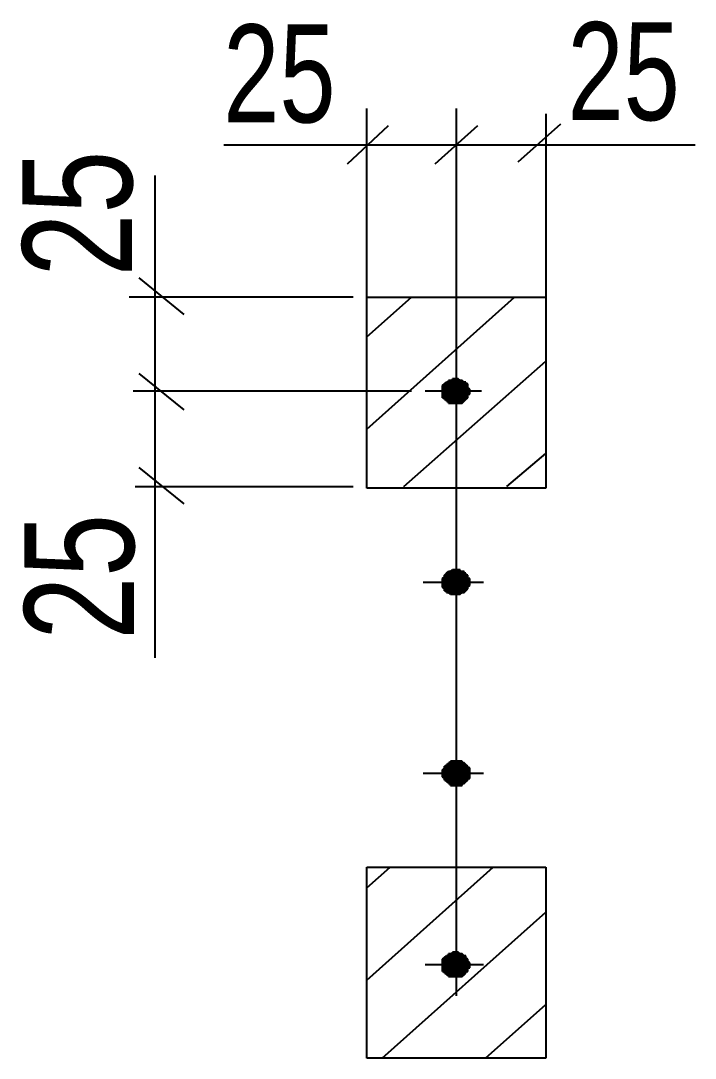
# Model space of a CAD drawing. Header units: millimetres. Extents: x 0 to 420, y 0 to 297.
# Drawn here: x 137.57 to 151.69, y 23 to 44.72 of the extents above; entities that cross this region are included whole.
import ezdxf

# ---------------------------------------------------------------- set-up
doc = ezdxf.new("R2010")
doc.units = ezdxf.units.MM
doc.styles.add('Arial Narrow', font='ARIALN.TTF', dxfattribs={"height": 0.2})

# ---------------------------------------------------------------- blocks, each defined once
blk = doc.blocks.new('0_TCM_4503_AIVD_AD_NOTE_BLOCK-43772550-2026')
at = {"linetype": 'Continuous'}
for points in [[(146.443, 37.119), (146.687, 37.119), (146.483, 37.155)], [(146.483, 37.155), (146.687, 37.119), (146.687, 37.155)], [(146.687, 37.192), (146.85, 37.155), (146.809, 37.192)], [(146.687, 37.155), (146.85, 37.155), (146.687, 37.192)], [(146.402, 37.083), (146.687, 37.083), (146.443, 37.119)], [(146.443, 37.119), (146.687, 37.083), (146.687, 37.119)], [(146.687, 37.046), (146.972, 37.01), (146.931, 37.046)], [(146.687, 37.01), (146.972, 37.01), (146.687, 37.046)], [(146.687, 36.828), (146.891, 36.791), (146.931, 36.828)], [(146.687, 36.791), (146.891, 36.791), (146.687, 36.828)], [(146.687, 36.791), (146.85, 36.755), (146.891, 36.791)], [(146.687, 36.755), (146.85, 36.755), (146.687, 36.791)], [(146.687, 36.755), (146.809, 36.719), (146.85, 36.755)], [(146.687, 36.719), (146.809, 36.719), (146.687, 36.755)], [(146.402, 33.043), (146.687, 33.043), (146.443, 33.08)], [(146.443, 33.116), (146.687, 33.116), (146.483, 33.153)], [(146.443, 33.08), (146.687, 33.043), (146.687, 33.08)], [(146.483, 33.153), (146.687, 33.153), (146.524, 33.189)], [(146.483, 33.153), (146.687, 33.116), (146.687, 33.153)], [(146.524, 33.189), (146.565, 33.189), (146.687, 33.189)], [(146.524, 33.189), (146.687, 33.153), (146.687, 33.189)], [(146.565, 33.189), (146.687, 33.189), (146.606, 33.225)], [(146.606, 33.225), (146.687, 33.189), (146.687, 33.225)], [(146.402, 32.861), (146.687, 32.825), (146.687, 32.861)], [(146.443, 32.825), (146.687, 32.825), (146.402, 32.861)], [(146.687, 32.898), (146.931, 32.861), (146.972, 32.898)], [(146.687, 32.861), (146.931, 32.861), (146.687, 32.898)], [(146.687, 32.825), (146.891, 32.789), (146.931, 32.825)], [(146.687, 32.789), (146.891, 32.789), (146.687, 32.825)], [(146.524, 32.752), (146.687, 32.716), (146.687, 32.752)], [(146.565, 32.716), (146.687, 32.716), (146.524, 32.752)], [(146.606, 32.716), (146.565, 32.716), (146.687, 32.716)], [(146.687, 32.789), (146.85, 32.752), (146.891, 32.789)], [(146.687, 32.752), (146.85, 32.752), (146.687, 32.789)], [(146.687, 32.752), (146.768, 32.716), (146.809, 32.752)], [(146.687, 32.716), (146.768, 32.716), (146.687, 32.752)], [(146.687, 29.186), (146.891, 29.15), (146.85, 29.186)], [(146.687, 29.15), (146.891, 29.15), (146.687, 29.186)], [(146.687, 29.15), (146.931, 29.113), (146.891, 29.15)], [(146.687, 29.113), (146.931, 29.113), (146.687, 29.15)], [(146.402, 29.041), (146.687, 29.041), (146.443, 29.077)], [(146.402, 28.895), (146.687, 28.859), (146.687, 28.895)], [(146.443, 28.859), (146.687, 28.859), (146.402, 28.895)], [(146.443, 29.077), (146.687, 29.041), (146.687, 29.077)], [(146.687, 28.822), (146.891, 28.786), (146.931, 28.822)], [(146.687, 28.786), (146.891, 28.786), (146.687, 28.822)], [(146.687, 28.786), (146.85, 28.749), (146.891, 28.786)], [(146.687, 28.749), (146.85, 28.749), (146.687, 28.786)], [(146.402, 25.074), (146.687, 25.074), (146.443, 25.111)], [(146.443, 25.111), (146.687, 25.111), (146.483, 25.147)], [(146.443, 25.111), (146.687, 25.074), (146.687, 25.111)], [(146.483, 25.147), (146.687, 25.111), (146.687, 25.147)], [(146.687, 25.183), (146.85, 25.147), (146.809, 25.183)], [(146.687, 25.147), (146.85, 25.147), (146.687, 25.183)], [(146.687, 25.111), (146.931, 25.074), (146.891, 25.111)], [(146.687, 25.074), (146.931, 25.074), (146.687, 25.111)], [(146.687, 25.038), (146.972, 25.001), (146.931, 25.038)], [(146.687, 25.001), (146.972, 25.001), (146.687, 25.038)], [(146.687, 24.783), (146.85, 24.747), (146.891, 24.783)], [(146.687, 24.747), (146.85, 24.747), (146.687, 24.783)], [(146.687, 24.747), (146.809, 24.71), (146.85, 24.747)], [(146.687, 24.71), (146.809, 24.71), (146.687, 24.747)]]:
    blk.add_hatch(color=7, dxfattribs=at).paths.add_polyline_path(points)
at = {"color": 7, "linetype": 'Continuous'}
for p, q in [((144.813, 38.938), (144.813, 42.885)), ((146.687, 42.885), (146.687, 32.369)), ((148.561, 42.77), (148.561, 38.938)), ((145.261, 42.521), (144.405, 41.721)), ((147.135, 42.521), (146.239, 41.721)), ((148.872, 42.56), (147.976, 41.76)), ((141.824, 42.126), (151.689, 42.126)), ((140.38, 41.481), (140.38, 31.381)), ((140.045, 39.339), (140.983, 38.575)), ((144.527, 38.938), (139.842, 38.938)), ((144.813, 38.938), (148.561, 38.938)), ((144.813, 34.936), (144.813, 38.938)), ((144.813, 38.101), (145.75, 38.938)), ((144.813, 36.173), (147.909, 38.938)), ((148.561, 38.938), (148.561, 34.936)), ((145.587, 34.972), (148.561, 37.592)), ((146.687, 37.628), (146.687, 24.31)), ((140.045, 37.337), (140.983, 36.573)), ((146.443, 37.119), (146.483, 37.155)), ((146.524, 37.155), (146.483, 37.155)), ((146.483, 37.155), (146.687, 37.155)), ((146.687, 37.155), (146.483, 37.155)), ((146.483, 37.155), (146.687, 37.155)), ((146.687, 37.155), (146.483, 37.155)), ((146.483, 37.155), (146.687, 37.155)), ((146.687, 37.155), (146.483, 37.155)), ((146.483, 37.155), (146.687, 37.119)), ((146.483, 37.155), (146.687, 37.119)), ((146.687, 37.192), (146.524, 37.192)), ((146.524, 37.192), (146.565, 37.192)), ((146.687, 37.192), (146.524, 37.192)), ((146.524, 37.192), (146.687, 37.155)), ((146.524, 37.192), (146.687, 37.155)), ((146.524, 37.155), (146.524, 37.192)), ((146.687, 37.155), (146.524, 37.155)), ((146.687, 37.155), (146.524, 37.155)), ((146.524, 37.155), (146.687, 37.155)), ((146.687, 37.155), (146.524, 37.155)), ((146.606, 37.192), (146.565, 37.192)), ((146.565, 37.192), (146.687, 37.192)), ((146.687, 37.192), (146.565, 37.192)), ((146.565, 37.192), (146.687, 37.192)), ((146.565, 37.192), (146.687, 37.192)), ((146.687, 37.228), (146.606, 37.228)), ((146.606, 37.228), (146.646, 37.228)), ((146.687, 37.228), (146.606, 37.228)), ((146.606, 37.228), (146.687, 37.192)), ((146.606, 37.228), (146.687, 37.192)), ((146.606, 37.192), (146.606, 37.228)), ((146.687, 37.192), (146.606, 37.192)), ((146.687, 37.192), (146.606, 37.192)), ((146.606, 37.192), (146.687, 37.192)), ((146.687, 37.192), (146.606, 37.192)), ((146.646, 37.228), (146.687, 37.228)), ((146.687, 37.228), (146.646, 37.228)), ((146.646, 37.228), (146.687, 37.228)), ((146.646, 37.228), (146.687, 37.228)), ((146.687, 37.228), (146.646, 37.228)), ((146.687, 37.192), (146.687, 37.228)), ((146.687, 37.228), (146.728, 37.228)), ((146.728, 37.228), (146.687, 37.228)), ((146.728, 37.228), (146.687, 37.228)), ((146.687, 37.228), (146.728, 37.228)), ((146.728, 37.228), (146.687, 37.228)), ((146.687, 37.228), (146.768, 37.192)), ((146.687, 37.228), (146.768, 37.192)), ((146.687, 37.192), (146.687, 37.228)), ((146.687, 37.155), (146.687, 37.192)), ((146.768, 37.192), (146.687, 37.192)), ((146.768, 37.192), (146.687, 37.192)), ((146.687, 37.192), (146.768, 37.192)), ((146.687, 37.192), (146.768, 37.192)), ((146.768, 37.192), (146.687, 37.192)), ((146.809, 37.192), (146.687, 37.192)), ((146.687, 37.192), (146.809, 37.192)), ((146.809, 37.192), (146.687, 37.192)), ((146.687, 37.192), (146.768, 37.192)), ((146.809, 37.192), (146.687, 37.192)), ((146.687, 37.192), (146.85, 37.155)), ((146.687, 37.192), (146.85, 37.155)), ((146.687, 37.155), (146.687, 37.192)), ((146.687, 37.119), (146.687, 37.155)), ((146.85, 37.155), (146.687, 37.155)), ((146.85, 37.155), (146.687, 37.155)), ((146.687, 37.155), (146.85, 37.155)), ((146.687, 37.155), (146.85, 37.155)), ((146.85, 37.155), (146.687, 37.155)), ((146.891, 37.155), (146.687, 37.155)), ((146.687, 37.155), (146.891, 37.155)), ((146.891, 37.155), (146.687, 37.155)), ((146.687, 37.155), (146.85, 37.155)), ((146.891, 37.155), (146.687, 37.155)), ((146.687, 37.155), (146.891, 37.119)), ((146.687, 37.155), (146.891, 37.119)), ((146.687, 37.119), (146.687, 37.155)), ((146.768, 37.192), (146.728, 37.228)), ((146.768, 37.192), (146.809, 37.192)), ((146.85, 37.155), (146.809, 37.192)), ((146.85, 37.155), (146.891, 37.155)), ((146.891, 37.119), (146.891, 37.155)), ((139.923, 36.973), (145.75, 36.973)), ((146.035, 36.973), (147.217, 36.973)), ((146.402, 37.083), (146.443, 37.119)), ((146.687, 37.083), (146.402, 37.083)), ((146.687, 37.083), (146.402, 37.083)), ((146.402, 37.083), (146.687, 37.046)), ((146.402, 37.083), (146.687, 37.046)), ((146.402, 37.046), (146.402, 37.083)), ((146.687, 37.046), (146.402, 37.046)), ((146.687, 37.046), (146.402, 37.046)), ((146.402, 37.046), (146.687, 37.046)), ((146.402, 37.046), (146.687, 37.046)), ((146.687, 37.046), (146.402, 37.046)), ((146.687, 37.046), (146.402, 37.046)), ((146.402, 37.046), (146.687, 37.01)), ((146.402, 37.046), (146.687, 37.01)), ((146.402, 37.01), (146.402, 37.046)), ((146.687, 37.01), (146.402, 37.01)), ((146.687, 37.01), (146.402, 37.01)), ((146.402, 37.01), (146.687, 36.973)), ((146.402, 37.01), (146.687, 36.973)), ((146.402, 36.973), (146.402, 37.01)), ((146.687, 36.973), (146.402, 36.973)), ((146.687, 36.973), (146.402, 36.973)), ((146.402, 36.973), (146.687, 36.973)), ((146.402, 36.973), (146.687, 36.973)), ((146.687, 36.973), (146.402, 36.973)), ((146.687, 36.973), (146.402, 36.973)), ((146.402, 36.973), (146.687, 36.937)), ((146.402, 36.973), (146.687, 36.937)), ((146.402, 36.937), (146.402, 36.973)), ((146.687, 36.937), (146.402, 36.937)), ((146.687, 36.937), (146.402, 36.937)), ((146.402, 36.937), (146.687, 36.901)), ((146.402, 36.937), (146.687, 36.901)), ((146.402, 36.901), (146.402, 36.937)), ((146.687, 37.119), (146.443, 37.119)), ((146.687, 37.119), (146.443, 37.119)), ((146.443, 37.119), (146.687, 37.119)), ((146.443, 37.119), (146.687, 37.119)), ((146.687, 37.119), (146.443, 37.119)), ((146.687, 37.119), (146.443, 37.119)), ((146.443, 37.119), (146.687, 37.083)), ((146.443, 37.119), (146.687, 37.083)), ((146.687, 37.083), (146.687, 37.119)), ((146.891, 37.119), (146.687, 37.119)), ((146.931, 37.119), (146.687, 37.119)), ((146.687, 37.119), (146.931, 37.119)), ((146.931, 37.119), (146.687, 37.119)), ((146.687, 37.119), (146.891, 37.119)), ((146.931, 37.119), (146.687, 37.119)), ((146.687, 37.119), (146.931, 37.083)), ((146.687, 37.119), (146.931, 37.083)), ((146.687, 37.083), (146.687, 37.119)), ((146.687, 37.046), (146.687, 37.083)), ((146.931, 37.083), (146.687, 37.083)), ((146.931, 37.083), (146.687, 37.083)), ((146.687, 37.083), (146.931, 37.046)), ((146.687, 37.083), (146.931, 37.046)), ((146.687, 37.046), (146.687, 37.083)), ((146.687, 37.01), (146.687, 37.046)), ((146.931, 37.046), (146.687, 37.046)), ((146.931, 37.046), (146.687, 37.046)), ((146.687, 37.046), (146.931, 37.046)), ((146.687, 37.046), (146.931, 37.046)), ((146.931, 37.046), (146.687, 37.046)), ((146.931, 37.046), (146.687, 37.046)), ((146.687, 37.046), (146.972, 37.01)), ((146.687, 37.046), (146.972, 37.01)), ((146.687, 37.01), (146.687, 37.046)), ((146.687, 36.973), (146.687, 37.01)), ((146.972, 37.01), (146.687, 37.01)), ((146.972, 37.01), (146.687, 37.01)), ((146.687, 37.01), (146.972, 36.973)), ((146.687, 37.01), (146.972, 36.973)), ((146.687, 36.973), (146.687, 37.01)), ((146.687, 36.937), (146.687, 36.973)), ((146.972, 36.973), (146.687, 36.973)), ((146.972, 36.973), (146.687, 36.973)), ((146.687, 36.973), (146.972, 36.973)), ((146.687, 36.973), (146.972, 36.973)), ((146.972, 36.973), (146.687, 36.973)), ((146.972, 36.973), (146.687, 36.973)), ((146.687, 36.973), (146.972, 36.937)), ((146.687, 36.973), (146.972, 36.937)), ((146.687, 36.937), (146.687, 36.973)), ((146.687, 36.901), (146.687, 36.937)), ((146.972, 36.937), (146.687, 36.937)), ((146.972, 36.937), (146.687, 36.937)), ((146.687, 36.937), (146.972, 36.901)), ((146.687, 36.937), (146.972, 36.901)), ((146.687, 36.901), (146.687, 36.937)), ((146.891, 37.119), (146.931, 37.119)), ((146.931, 37.083), (146.931, 37.119)), ((146.931, 37.046), (146.931, 37.083)), ((146.972, 37.01), (146.931, 37.046)), ((146.972, 36.973), (146.972, 37.01)), ((146.972, 36.937), (146.972, 36.973)), ((146.972, 36.901), (146.972, 36.937)), ((146.687, 36.901), (146.402, 36.901)), ((146.687, 36.901), (146.402, 36.901)), ((146.402, 36.901), (146.687, 36.901)), ((146.402, 36.901), (146.687, 36.901)), ((146.687, 36.901), (146.402, 36.901)), ((146.687, 36.901), (146.402, 36.901)), ((146.402, 36.901), (146.687, 36.864)), ((146.402, 36.901), (146.687, 36.864)), ((146.402, 36.864), (146.402, 36.901)), ((146.687, 36.864), (146.402, 36.864)), ((146.687, 36.864), (146.402, 36.864)), ((146.402, 36.864), (146.687, 36.828)), ((146.402, 36.864), (146.687, 36.828)), ((146.402, 36.828), (146.402, 36.864)), ((146.687, 36.828), (146.402, 36.828)), ((146.687, 36.828), (146.402, 36.828)), ((146.402, 36.828), (146.443, 36.828)), ((146.402, 36.828), (146.687, 36.828)), ((146.687, 36.828), (146.402, 36.828)), ((146.443, 36.828), (146.687, 36.828)), ((146.687, 36.828), (146.443, 36.828)), ((146.443, 36.828), (146.687, 36.791)), ((146.443, 36.828), (146.687, 36.791)), ((146.443, 36.791), (146.443, 36.828)), ((146.687, 36.791), (146.443, 36.791)), ((146.687, 36.791), (146.443, 36.791)), ((146.443, 36.791), (146.483, 36.791)), ((146.443, 36.791), (146.687, 36.791)), ((146.687, 36.791), (146.443, 36.791)), ((146.483, 36.791), (146.687, 36.791)), ((146.687, 36.791), (146.483, 36.791)), ((146.483, 36.791), (146.687, 36.755)), ((146.483, 36.791), (146.687, 36.755)), ((146.483, 36.755), (146.483, 36.791)), ((146.687, 36.755), (146.483, 36.755)), ((146.687, 36.755), (146.483, 36.755)), ((146.483, 36.755), (146.524, 36.755)), ((146.483, 36.755), (146.687, 36.755)), ((146.687, 36.755), (146.483, 36.755)), ((146.524, 36.755), (146.687, 36.755)), ((146.687, 36.755), (146.524, 36.755)), ((146.524, 36.755), (146.687, 36.719)), ((146.524, 36.755), (146.687, 36.719)), ((146.524, 36.719), (146.524, 36.755)), ((146.687, 36.719), (146.524, 36.719)), ((146.687, 36.719), (146.524, 36.719)), ((146.524, 36.719), (146.565, 36.719)), ((146.524, 36.719), (146.687, 36.719)), ((146.687, 36.719), (146.524, 36.719)), ((146.565, 36.719), (146.687, 36.719)), ((146.687, 36.719), (146.565, 36.719)), ((146.565, 36.719), (146.687, 36.719)), ((146.565, 36.719), (146.687, 36.719)), ((146.606, 36.719), (146.565, 36.719)), ((146.687, 36.719), (146.606, 36.719)), ((146.687, 36.719), (146.606, 36.719)), ((146.606, 36.719), (146.687, 36.719)), ((146.606, 36.719), (146.687, 36.719)), ((146.687, 36.719), (146.606, 36.719)), ((146.646, 36.719), (146.606, 36.719)), ((146.606, 36.719), (146.687, 36.719)), ((146.606, 36.719), (146.687, 36.719)), ((146.687, 36.719), (146.606, 36.719)), ((146.687, 36.719), (146.646, 36.719)), ((146.646, 36.719), (146.687, 36.719)), ((146.687, 36.719), (146.646, 36.719)), ((146.931, 36.901), (146.687, 36.901)), ((146.687, 36.901), (146.972, 36.901)), ((146.931, 36.901), (146.687, 36.901)), ((146.687, 36.901), (146.931, 36.864)), ((146.687, 36.901), (146.931, 36.864)), ((146.687, 36.864), (146.687, 36.901)), ((146.687, 36.864), (146.687, 36.901)), ((146.972, 36.901), (146.687, 36.901)), ((146.931, 36.901), (146.687, 36.901)), ((146.687, 36.901), (146.931, 36.901)), ((146.931, 36.864), (146.687, 36.864)), ((146.931, 36.864), (146.687, 36.864)), ((146.687, 36.864), (146.931, 36.828)), ((146.687, 36.864), (146.931, 36.828)), ((146.687, 36.828), (146.687, 36.864)), ((146.687, 36.828), (146.687, 36.864)), ((146.931, 36.828), (146.687, 36.828)), ((146.931, 36.828), (146.687, 36.828)), ((146.687, 36.828), (146.931, 36.828)), ((146.687, 36.828), (146.931, 36.828)), ((146.931, 36.828), (146.687, 36.828)), ((146.931, 36.828), (146.687, 36.828)), ((146.687, 36.828), (146.891, 36.791)), ((146.687, 36.828), (146.891, 36.791)), ((146.687, 36.791), (146.687, 36.828)), ((146.687, 36.791), (146.687, 36.828)), ((146.891, 36.791), (146.687, 36.791)), ((146.891, 36.791), (146.687, 36.791)), ((146.687, 36.791), (146.891, 36.791)), ((146.687, 36.791), (146.891, 36.791)), ((146.891, 36.791), (146.687, 36.791)), ((146.891, 36.791), (146.687, 36.791)), ((146.687, 36.791), (146.85, 36.755)), ((146.687, 36.791), (146.85, 36.755)), ((146.687, 36.755), (146.687, 36.791)), ((146.687, 36.755), (146.687, 36.791)), ((146.85, 36.755), (146.687, 36.755)), ((146.85, 36.755), (146.687, 36.755)), ((146.687, 36.755), (146.85, 36.755)), ((146.687, 36.755), (146.85, 36.755)), ((146.85, 36.755), (146.687, 36.755)), ((146.85, 36.755), (146.687, 36.755)), ((146.687, 36.755), (146.809, 36.719)), ((146.687, 36.755), (146.809, 36.719)), ((146.687, 36.719), (146.687, 36.755)), ((146.687, 36.719), (146.687, 36.755)), ((146.809, 36.719), (146.687, 36.719)), ((146.768, 36.719), (146.687, 36.719)), ((146.687, 36.719), (146.768, 36.719)), ((146.687, 36.719), (146.768, 36.719)), ((146.768, 36.719), (146.687, 36.719)), ((146.768, 36.719), (146.687, 36.719)), ((146.687, 36.719), (146.768, 36.719)), ((146.768, 36.719), (146.687, 36.719)), ((146.687, 36.719), (146.809, 36.719)), ((146.728, 36.719), (146.687, 36.719)), ((146.687, 36.719), (146.728, 36.719)), ((146.728, 36.719), (146.687, 36.719)), ((146.687, 36.719), (146.768, 36.719)), ((146.687, 36.719), (146.728, 36.719)), ((146.728, 36.719), (146.687, 36.719)), ((146.768, 36.719), (146.728, 36.719)), ((146.809, 36.719), (146.768, 36.719)), ((146.809, 36.719), (146.85, 36.755)), ((146.85, 36.755), (146.891, 36.791)), ((146.891, 36.791), (146.931, 36.828)), ((146.972, 36.901), (146.931, 36.901)), ((146.931, 36.864), (146.931, 36.901)), ((146.931, 36.828), (146.931, 36.864)), ((147.746, 34.972), (148.561, 35.663)), ((140.045, 35.372), (140.983, 34.608)), ((139.964, 34.972), (144.527, 34.972)), ((148.561, 34.936), (144.813, 34.936)), ((146.402, 33.043), (146.443, 33.08)), ((146.687, 33.043), (146.402, 33.043)), ((146.687, 33.043), (146.402, 33.043)), ((146.402, 33.043), (146.687, 33.043)), ((146.402, 33.043), (146.687, 33.043)), ((146.687, 33.043), (146.402, 33.043)), ((146.687, 33.043), (146.402, 33.043)), ((146.402, 33.043), (146.687, 33.007)), ((146.402, 33.043), (146.687, 33.007)), ((146.402, 33.007), (146.402, 33.043)), ((146.443, 33.116), (146.483, 33.153)), ((146.687, 33.116), (146.443, 33.116)), ((146.687, 33.116), (146.443, 33.116)), ((146.443, 33.116), (146.687, 33.116)), ((146.443, 33.116), (146.687, 33.116)), ((146.687, 33.116), (146.443, 33.116)), ((146.687, 33.116), (146.443, 33.116)), ((146.443, 33.116), (146.687, 33.08)), ((146.443, 33.116), (146.687, 33.08)), ((146.443, 33.08), (146.443, 33.116)), ((146.687, 33.08), (146.443, 33.08)), ((146.687, 33.08), (146.443, 33.08)), ((146.443, 33.08), (146.687, 33.043)), ((146.443, 33.08), (146.687, 33.043)), ((146.483, 33.153), (146.524, 33.189)), ((146.687, 33.153), (146.483, 33.153)), ((146.687, 33.153), (146.483, 33.153)), ((146.483, 33.153), (146.687, 33.153)), ((146.483, 33.153), (146.687, 33.153)), ((146.687, 33.153), (146.483, 33.153)), ((146.687, 33.153), (146.483, 33.153)), ((146.483, 33.153), (146.687, 33.116)), ((146.483, 33.153), (146.687, 33.116)), ((146.565, 33.189), (146.524, 33.189)), ((146.524, 33.189), (146.687, 33.189)), ((146.687, 33.189), (146.524, 33.189)), ((146.524, 33.189), (146.687, 33.189)), ((146.687, 33.189), (146.524, 33.189)), ((146.524, 33.189), (146.687, 33.189)), ((146.687, 33.189), (146.524, 33.189)), ((146.524, 33.189), (146.687, 33.153)), ((146.524, 33.189), (146.687, 33.153)), ((146.565, 33.189), (146.606, 33.225)), ((146.687, 33.189), (146.565, 33.189)), ((146.687, 33.189), (146.565, 33.189)), ((146.565, 33.189), (146.687, 33.189)), ((146.687, 33.189), (146.565, 33.189)), ((146.687, 33.225), (146.606, 33.225)), ((146.606, 33.225), (146.646, 33.225)), ((146.687, 33.225), (146.606, 33.225)), ((146.606, 33.225), (146.687, 33.225)), ((146.687, 33.225), (146.606, 33.225)), ((146.606, 33.225), (146.687, 33.225)), ((146.687, 33.225), (146.606, 33.225)), ((146.606, 33.225), (146.687, 33.189)), ((146.606, 33.225), (146.687, 33.189)), ((146.646, 33.225), (146.687, 33.225)), ((146.687, 33.225), (146.646, 33.225)), ((146.646, 33.225), (146.687, 33.225)), ((146.646, 33.225), (146.687, 33.225)), ((146.687, 33.225), (146.646, 33.225)), ((146.768, 33.225), (146.687, 33.225)), ((146.687, 33.225), (146.728, 33.225)), ((146.768, 33.225), (146.687, 33.225)), ((146.687, 33.225), (146.768, 33.189)), ((146.687, 33.225), (146.768, 33.189)), ((146.687, 33.189), (146.687, 33.225)), ((146.687, 33.189), (146.687, 33.225)), ((146.687, 33.225), (146.728, 33.225)), ((146.728, 33.225), (146.687, 33.225)), ((146.728, 33.225), (146.687, 33.225)), ((146.687, 33.225), (146.728, 33.225)), ((146.768, 33.225), (146.687, 33.225)), ((146.687, 33.225), (146.768, 33.225)), ((146.768, 33.189), (146.687, 33.189)), ((146.809, 33.189), (146.687, 33.189)), ((146.687, 33.189), (146.809, 33.189)), ((146.809, 33.189), (146.687, 33.189)), ((146.687, 33.189), (146.768, 33.189)), ((146.85, 33.189), (146.687, 33.189)), ((146.687, 33.189), (146.85, 33.189)), ((146.85, 33.189), (146.687, 33.189)), ((146.687, 33.189), (146.809, 33.189)), ((146.85, 33.189), (146.687, 33.189)), ((146.687, 33.189), (146.85, 33.153)), ((146.687, 33.189), (146.85, 33.153)), ((146.687, 33.153), (146.687, 33.189)), ((146.687, 33.153), (146.687, 33.189)), ((146.85, 33.153), (146.687, 33.153)), ((146.891, 33.153), (146.687, 33.153)), ((146.687, 33.153), (146.891, 33.153)), ((146.891, 33.153), (146.687, 33.153)), ((146.687, 33.153), (146.85, 33.153)), ((146.891, 33.153), (146.687, 33.153)), ((146.687, 33.153), (146.891, 33.116)), ((146.687, 33.153), (146.891, 33.116)), ((146.687, 33.116), (146.687, 33.153)), ((146.687, 33.116), (146.687, 33.153)), ((146.891, 33.116), (146.687, 33.116)), ((146.931, 33.116), (146.687, 33.116)), ((146.687, 33.116), (146.931, 33.116)), ((146.931, 33.116), (146.687, 33.116)), ((146.687, 33.116), (146.891, 33.116)), ((146.931, 33.116), (146.687, 33.116)), ((146.687, 33.116), (146.931, 33.08)), ((146.687, 33.116), (146.931, 33.08)), ((146.687, 33.08), (146.687, 33.116)), ((146.687, 33.08), (146.687, 33.116)), ((146.931, 33.08), (146.687, 33.08)), ((146.931, 33.08), (146.687, 33.08)), ((146.687, 33.08), (146.931, 33.043)), ((146.687, 33.08), (146.931, 33.043)), ((146.687, 33.043), (146.687, 33.08)), ((146.687, 33.043), (146.687, 33.08)), ((146.931, 33.043), (146.687, 33.043)), ((146.972, 33.043), (146.687, 33.043)), ((146.687, 33.043), (146.972, 33.043)), ((146.972, 33.043), (146.687, 33.043)), ((146.687, 33.043), (146.931, 33.043)), ((146.972, 33.043), (146.687, 33.043)), ((146.687, 33.043), (146.972, 33.007)), ((146.687, 33.007), (146.687, 33.043)), ((146.687, 33.043), (146.972, 33.007)), ((146.687, 33.007), (146.687, 33.043)), ((146.728, 33.225), (146.768, 33.225)), ((146.768, 33.189), (146.768, 33.225)), ((146.768, 33.189), (146.809, 33.189)), ((146.809, 33.189), (146.85, 33.189)), ((146.85, 33.153), (146.85, 33.189)), ((146.85, 33.153), (146.891, 33.153)), ((146.891, 33.116), (146.891, 33.153)), ((146.891, 33.116), (146.931, 33.116)), ((146.931, 33.08), (146.931, 33.116)), ((146.931, 33.043), (146.931, 33.08)), ((146.931, 33.043), (146.972, 33.043)), ((146.972, 33.007), (146.972, 33.043)), ((145.994, 32.971), (147.257, 32.971)), ((146.687, 33.007), (146.402, 33.007)), ((146.687, 33.007), (146.402, 33.007)), ((146.402, 33.007), (146.687, 32.971)), ((146.402, 33.007), (146.687, 32.971)), ((146.402, 32.971), (146.402, 33.007)), ((146.687, 32.971), (146.402, 32.971)), ((146.687, 32.971), (146.402, 32.971)), ((146.402, 32.971), (146.687, 32.971)), ((146.402, 32.971), (146.687, 32.971)), ((146.687, 32.971), (146.402, 32.971)), ((146.687, 32.971), (146.402, 32.971)), ((146.402, 32.971), (146.687, 32.934)), ((146.402, 32.971), (146.687, 32.934)), ((146.402, 32.934), (146.402, 32.971)), ((146.687, 32.934), (146.402, 32.934)), ((146.687, 32.934), (146.402, 32.934)), ((146.402, 32.934), (146.687, 32.898)), ((146.402, 32.934), (146.687, 32.898)), ((146.402, 32.898), (146.402, 32.934)), ((146.687, 32.898), (146.402, 32.898)), ((146.687, 32.898), (146.402, 32.898)), ((146.402, 32.898), (146.687, 32.898)), ((146.402, 32.898), (146.687, 32.898)), ((146.687, 32.898), (146.402, 32.898)), ((146.687, 32.898), (146.402, 32.898)), ((146.402, 32.898), (146.687, 32.861)), ((146.402, 32.898), (146.687, 32.861)), ((146.402, 32.861), (146.402, 32.898)), ((146.687, 32.861), (146.402, 32.861)), ((146.687, 32.861), (146.402, 32.861)), ((146.402, 32.861), (146.687, 32.825)), ((146.402, 32.861), (146.687, 32.825)), ((146.443, 32.825), (146.402, 32.861)), ((146.687, 32.825), (146.443, 32.825)), ((146.687, 32.825), (146.443, 32.825)), ((146.443, 32.825), (146.687, 32.825)), ((146.443, 32.825), (146.687, 32.825)), ((146.687, 32.825), (146.443, 32.825)), ((146.687, 32.825), (146.443, 32.825)), ((146.443, 32.825), (146.687, 32.789)), ((146.443, 32.825), (146.687, 32.789)), ((146.443, 32.789), (146.443, 32.825)), ((146.687, 32.971), (146.687, 33.007)), ((146.972, 33.007), (146.687, 33.007)), ((146.972, 33.007), (146.687, 33.007)), ((146.687, 33.007), (146.972, 32.971)), ((146.687, 33.007), (146.972, 32.971)), ((146.687, 32.971), (146.687, 33.007)), ((146.687, 32.934), (146.687, 32.971)), ((146.972, 32.971), (146.687, 32.971)), ((146.972, 32.971), (146.687, 32.971)), ((146.687, 32.971), (146.972, 32.971)), ((146.687, 32.971), (146.972, 32.971)), ((146.972, 32.971), (146.687, 32.971)), ((146.972, 32.971), (146.687, 32.971)), ((146.687, 32.971), (146.972, 32.934)), ((146.687, 32.971), (146.972, 32.934)), ((146.687, 32.934), (146.687, 32.971)), ((146.687, 32.898), (146.687, 32.934)), ((146.972, 32.934), (146.687, 32.934)), ((146.972, 32.934), (146.687, 32.934)), ((146.687, 32.934), (146.972, 32.898)), ((146.687, 32.934), (146.972, 32.898)), ((146.687, 32.898), (146.687, 32.934)), ((146.687, 32.861), (146.687, 32.898)), ((146.972, 32.898), (146.687, 32.898)), ((146.972, 32.898), (146.687, 32.898)), ((146.687, 32.898), (146.972, 32.898)), ((146.687, 32.898), (146.972, 32.898)), ((146.972, 32.898), (146.687, 32.898)), ((146.972, 32.898), (146.687, 32.898)), ((146.687, 32.898), (146.931, 32.861)), ((146.687, 32.898), (146.931, 32.861)), ((146.687, 32.861), (146.687, 32.898)), ((146.687, 32.825), (146.687, 32.861)), ((146.931, 32.861), (146.687, 32.861)), ((146.931, 32.861), (146.687, 32.861)), ((146.687, 32.861), (146.931, 32.825)), ((146.687, 32.861), (146.931, 32.825)), ((146.687, 32.825), (146.687, 32.861)), ((146.687, 32.789), (146.687, 32.825)), ((146.931, 32.825), (146.687, 32.825)), ((146.931, 32.825), (146.687, 32.825)), ((146.687, 32.825), (146.931, 32.825)), ((146.687, 32.825), (146.931, 32.825)), ((146.931, 32.825), (146.687, 32.825)), ((146.931, 32.825), (146.687, 32.825)), ((146.687, 32.825), (146.891, 32.789)), ((146.687, 32.825), (146.891, 32.789)), ((146.687, 32.789), (146.687, 32.825)), ((146.891, 32.789), (146.931, 32.825)), ((146.931, 32.861), (146.972, 32.898)), ((146.931, 32.825), (146.931, 32.861)), ((146.972, 32.971), (146.972, 33.007)), ((146.972, 32.934), (146.972, 32.971)), ((146.972, 32.898), (146.972, 32.934)), ((146.687, 32.789), (146.443, 32.789)), ((146.687, 32.789), (146.443, 32.789)), ((146.443, 32.789), (146.483, 32.789)), ((146.443, 32.789), (146.687, 32.789)), ((146.687, 32.789), (146.443, 32.789)), ((146.483, 32.789), (146.687, 32.789)), ((146.687, 32.789), (146.483, 32.789)), ((146.483, 32.789), (146.687, 32.752)), ((146.483, 32.789), (146.687, 32.752)), ((146.483, 32.752), (146.483, 32.789)), ((146.687, 32.752), (146.483, 32.752)), ((146.687, 32.752), (146.483, 32.752)), ((146.483, 32.752), (146.524, 32.752)), ((146.483, 32.752), (146.687, 32.752)), ((146.687, 32.752), (146.483, 32.752)), ((146.524, 32.752), (146.687, 32.752)), ((146.687, 32.752), (146.524, 32.752)), ((146.524, 32.752), (146.687, 32.752)), ((146.687, 32.752), (146.524, 32.752)), ((146.524, 32.752), (146.687, 32.752)), ((146.687, 32.752), (146.524, 32.752)), ((146.524, 32.752), (146.687, 32.716)), ((146.524, 32.752), (146.687, 32.716)), ((146.565, 32.716), (146.524, 32.752)), ((146.687, 32.716), (146.565, 32.716)), ((146.687, 32.716), (146.565, 32.716)), ((146.565, 32.716), (146.606, 32.716)), ((146.565, 32.716), (146.687, 32.716)), ((146.687, 32.716), (146.565, 32.716)), ((146.606, 32.716), (146.687, 32.716)), ((146.687, 32.716), (146.606, 32.716)), ((146.606, 32.716), (146.687, 32.716)), ((146.687, 32.716), (146.606, 32.716)), ((146.606, 32.716), (146.687, 32.716)), ((146.606, 32.716), (146.687, 32.716)), ((146.687, 32.716), (146.606, 32.716)), ((146.646, 32.716), (146.606, 32.716)), ((146.606, 32.716), (146.687, 32.716)), ((146.687, 32.716), (146.646, 32.716)), ((146.646, 32.716), (146.687, 32.716)), ((146.687, 32.716), (146.646, 32.716)), ((146.687, 32.752), (146.687, 32.789)), ((146.891, 32.789), (146.687, 32.789)), ((146.891, 32.789), (146.687, 32.789)), ((146.687, 32.789), (146.891, 32.789)), ((146.687, 32.789), (146.891, 32.789)), ((146.891, 32.789), (146.687, 32.789)), ((146.891, 32.789), (146.687, 32.789)), ((146.687, 32.789), (146.85, 32.752)), ((146.687, 32.789), (146.85, 32.752)), ((146.687, 32.752), (146.687, 32.789)), ((146.687, 32.716), (146.687, 32.752)), ((146.85, 32.752), (146.687, 32.752)), ((146.85, 32.752), (146.687, 32.752)), ((146.687, 32.752), (146.85, 32.752)), ((146.687, 32.752), (146.85, 32.752)), ((146.85, 32.752), (146.687, 32.752)), ((146.809, 32.752), (146.687, 32.752)), ((146.687, 32.752), (146.809, 32.752)), ((146.809, 32.752), (146.687, 32.752)), ((146.687, 32.752), (146.85, 32.752)), ((146.809, 32.752), (146.687, 32.752)), ((146.687, 32.752), (146.768, 32.716)), ((146.687, 32.752), (146.768, 32.716)), ((146.687, 32.716), (146.687, 32.752)), ((146.768, 32.716), (146.687, 32.716)), ((146.768, 32.716), (146.687, 32.716)), ((146.687, 32.716), (146.768, 32.716)), ((146.687, 32.716), (146.768, 32.716)), ((146.768, 32.716), (146.687, 32.716)), ((146.728, 32.716), (146.687, 32.716)), ((146.687, 32.716), (146.728, 32.716)), ((146.728, 32.716), (146.687, 32.716)), ((146.687, 32.716), (146.768, 32.716)), ((146.687, 32.716), (146.728, 32.716)), ((146.728, 32.716), (146.687, 32.716)), ((146.768, 32.716), (146.728, 32.716)), ((146.768, 32.716), (146.809, 32.752)), ((146.85, 32.752), (146.809, 32.752)), ((146.85, 32.752), (146.891, 32.789)), ((146.483, 29.113), (146.443, 29.113)), ((146.443, 29.113), (146.687, 29.113)), ((146.687, 29.113), (146.443, 29.113)), ((146.443, 29.113), (146.687, 29.077)), ((146.443, 29.113), (146.687, 29.077)), ((146.443, 29.077), (146.443, 29.113)), ((146.524, 29.15), (146.483, 29.15)), ((146.483, 29.15), (146.687, 29.15)), ((146.687, 29.15), (146.483, 29.15)), ((146.483, 29.15), (146.687, 29.113)), ((146.483, 29.15), (146.687, 29.113)), ((146.483, 29.113), (146.483, 29.15)), ((146.687, 29.113), (146.483, 29.113)), ((146.687, 29.113), (146.483, 29.113)), ((146.483, 29.113), (146.687, 29.113)), ((146.687, 29.113), (146.483, 29.113)), ((146.565, 29.186), (146.524, 29.186)), ((146.524, 29.186), (146.687, 29.186)), ((146.687, 29.186), (146.524, 29.186)), ((146.524, 29.186), (146.687, 29.15)), ((146.524, 29.186), (146.687, 29.15)), ((146.524, 29.15), (146.524, 29.186)), ((146.687, 29.15), (146.524, 29.15)), ((146.687, 29.15), (146.524, 29.15)), ((146.524, 29.15), (146.687, 29.15)), ((146.687, 29.15), (146.524, 29.15)), ((146.687, 29.223), (146.565, 29.223)), ((146.565, 29.223), (146.606, 29.223)), ((146.687, 29.223), (146.565, 29.223)), ((146.565, 29.223), (146.687, 29.186)), ((146.565, 29.223), (146.687, 29.186)), ((146.565, 29.186), (146.565, 29.223)), ((146.687, 29.186), (146.565, 29.186)), ((146.687, 29.186), (146.565, 29.186)), ((146.565, 29.186), (146.687, 29.186)), ((146.687, 29.186), (146.565, 29.186)), ((146.646, 29.223), (146.606, 29.223)), ((146.606, 29.223), (146.687, 29.223)), ((146.687, 29.223), (146.606, 29.223)), ((146.606, 29.223), (146.687, 29.223)), ((146.606, 29.223), (146.687, 29.223)), ((146.646, 29.223), (146.687, 29.223)), ((146.687, 29.223), (146.646, 29.223)), ((146.646, 29.223), (146.687, 29.223)), ((146.687, 29.223), (146.646, 29.223)), ((146.687, 29.223), (146.646, 29.223)), ((146.646, 29.223), (146.687, 29.223)), ((146.687, 29.223), (146.646, 29.223)), ((146.646, 29.223), (146.687, 29.223)), ((146.687, 29.223), (146.646, 29.223)), ((146.687, 29.223), (146.728, 29.223)), ((146.728, 29.223), (146.687, 29.223)), ((146.768, 29.223), (146.687, 29.223)), ((146.687, 29.223), (146.768, 29.223)), ((146.687, 29.223), (146.768, 29.223)), ((146.768, 29.223), (146.687, 29.223)), ((146.768, 29.223), (146.687, 29.223)), ((146.687, 29.223), (146.768, 29.223)), ((146.768, 29.223), (146.687, 29.223)), ((146.687, 29.223), (146.728, 29.223)), ((146.809, 29.223), (146.687, 29.223)), ((146.687, 29.223), (146.809, 29.223)), ((146.809, 29.223), (146.687, 29.223)), ((146.687, 29.223), (146.768, 29.223)), ((146.809, 29.223), (146.687, 29.223)), ((146.687, 29.223), (146.809, 29.186)), ((146.687, 29.223), (146.809, 29.186)), ((146.687, 29.186), (146.687, 29.223)), ((146.687, 29.186), (146.687, 29.223)), ((146.809, 29.186), (146.687, 29.186)), ((146.85, 29.186), (146.687, 29.186)), ((146.687, 29.186), (146.85, 29.186)), ((146.85, 29.186), (146.687, 29.186)), ((146.687, 29.186), (146.809, 29.186)), ((146.85, 29.186), (146.687, 29.186)), ((146.687, 29.186), (146.891, 29.15)), ((146.687, 29.186), (146.891, 29.15)), ((146.687, 29.15), (146.687, 29.186)), ((146.687, 29.15), (146.687, 29.186)), ((146.891, 29.15), (146.687, 29.15)), ((146.891, 29.15), (146.687, 29.15)), ((146.687, 29.15), (146.891, 29.15)), ((146.687, 29.15), (146.891, 29.15)), ((146.891, 29.15), (146.687, 29.15)), ((146.891, 29.15), (146.687, 29.15)), ((146.687, 29.15), (146.931, 29.113)), ((146.687, 29.15), (146.931, 29.113)), ((146.687, 29.113), (146.687, 29.15)), ((146.687, 29.113), (146.687, 29.15)), ((146.931, 29.113), (146.687, 29.113)), ((146.931, 29.113), (146.687, 29.113)), ((146.687, 29.113), (146.931, 29.113)), ((146.687, 29.113), (146.931, 29.113)), ((146.931, 29.113), (146.687, 29.113)), ((146.931, 29.113), (146.687, 29.113)), ((146.687, 29.113), (146.931, 29.077)), ((146.687, 29.113), (146.931, 29.077)), ((146.687, 29.077), (146.687, 29.113)), ((146.687, 29.077), (146.687, 29.113)), ((146.728, 29.223), (146.768, 29.223)), ((146.768, 29.223), (146.809, 29.223)), ((146.809, 29.186), (146.809, 29.223)), ((146.809, 29.186), (146.85, 29.186)), ((146.891, 29.15), (146.85, 29.186)), ((146.931, 29.113), (146.891, 29.15)), ((146.931, 29.077), (146.931, 29.113)), ((145.994, 28.968), (147.257, 28.968)), ((146.402, 29.041), (146.443, 29.077)), ((146.687, 29.041), (146.402, 29.041)), ((146.687, 29.041), (146.402, 29.041)), ((146.402, 29.041), (146.687, 29.004)), ((146.402, 29.041), (146.687, 29.004)), ((146.402, 29.004), (146.402, 29.041)), ((146.687, 29.004), (146.402, 29.004)), ((146.402, 29.004), (146.687, 28.968)), ((146.402, 29.004), (146.687, 28.968)), ((146.402, 28.968), (146.402, 29.004)), ((146.687, 29.004), (146.402, 29.004)), ((146.687, 29.004), (146.402, 29.004)), ((146.402, 29.004), (146.687, 29.004)), ((146.402, 29.004), (146.687, 29.004)), ((146.687, 29.004), (146.402, 29.004)), ((146.687, 28.968), (146.402, 28.968)), ((146.687, 28.968), (146.402, 28.968)), ((146.402, 28.968), (146.687, 28.931)), ((146.402, 28.968), (146.687, 28.931)), ((146.402, 28.931), (146.402, 28.968)), ((146.687, 28.931), (146.402, 28.931)), ((146.687, 28.931), (146.402, 28.931)), ((146.402, 28.931), (146.687, 28.931)), ((146.402, 28.931), (146.687, 28.931)), ((146.687, 28.931), (146.402, 28.931)), ((146.687, 28.931), (146.402, 28.931)), ((146.402, 28.931), (146.687, 28.895)), ((146.402, 28.931), (146.687, 28.895)), ((146.402, 28.895), (146.402, 28.931)), ((146.687, 28.895), (146.402, 28.895)), ((146.687, 28.895), (146.402, 28.895)), ((146.402, 28.895), (146.687, 28.859)), ((146.402, 28.895), (146.687, 28.859)), ((146.443, 28.859), (146.402, 28.895)), ((146.687, 29.077), (146.443, 29.077)), ((146.687, 29.077), (146.443, 29.077)), ((146.443, 29.077), (146.687, 29.077)), ((146.443, 29.077), (146.687, 29.077)), ((146.687, 29.077), (146.443, 29.077)), ((146.687, 29.077), (146.443, 29.077)), ((146.443, 29.077), (146.687, 29.041)), ((146.443, 29.077), (146.687, 29.041)), ((146.931, 29.077), (146.687, 29.077)), ((146.972, 29.077), (146.687, 29.077)), ((146.687, 29.077), (146.972, 29.077)), ((146.972, 29.077), (146.687, 29.077)), ((146.687, 29.077), (146.931, 29.077)), ((146.972, 29.077), (146.687, 29.077)), ((146.687, 29.077), (146.972, 29.041)), ((146.687, 29.077), (146.972, 29.041)), ((146.687, 29.041), (146.687, 29.077)), ((146.687, 29.041), (146.687, 29.077)), ((146.972, 29.041), (146.687, 29.041)), ((146.972, 29.041), (146.687, 29.041)), ((146.687, 29.041), (146.972, 29.004)), ((146.687, 29.041), (146.972, 29.004)), ((146.687, 29.004), (146.687, 29.041)), ((146.687, 29.004), (146.687, 29.041)), ((146.687, 28.968), (146.687, 29.004)), ((146.972, 29.004), (146.687, 29.004)), ((146.972, 29.004), (146.687, 29.004)), ((146.687, 29.004), (146.972, 29.004)), ((146.687, 29.004), (146.972, 29.004)), ((146.972, 29.004), (146.687, 29.004)), ((146.972, 29.004), (146.687, 29.004)), ((146.687, 29.004), (146.972, 28.968)), ((146.687, 29.004), (146.972, 28.968)), ((146.687, 28.968), (146.687, 29.004)), ((146.687, 28.931), (146.687, 28.968)), ((146.972, 28.968), (146.687, 28.968)), ((146.972, 28.968), (146.687, 28.968)), ((146.687, 28.968), (146.972, 28.931)), ((146.687, 28.968), (146.972, 28.931)), ((146.687, 28.931), (146.687, 28.968)), ((146.687, 28.895), (146.687, 28.931)), ((146.972, 28.931), (146.687, 28.931)), ((146.972, 28.931), (146.687, 28.931)), ((146.687, 28.931), (146.972, 28.931)), ((146.687, 28.931), (146.972, 28.931)), ((146.972, 28.931), (146.687, 28.931)), ((146.972, 28.931), (146.687, 28.931)), ((146.687, 28.931), (146.972, 28.895)), ((146.687, 28.931), (146.972, 28.895)), ((146.687, 28.895), (146.687, 28.931)), ((146.687, 28.859), (146.687, 28.895)), ((146.972, 28.895), (146.687, 28.895)), ((146.972, 28.895), (146.687, 28.895)), ((146.687, 28.895), (146.972, 28.859)), ((146.687, 28.895), (146.972, 28.859)), ((146.687, 28.859), (146.687, 28.895)), ((146.931, 29.077), (146.972, 29.077)), ((146.972, 29.041), (146.972, 29.077)), ((146.972, 29.004), (146.972, 29.041)), ((146.972, 28.968), (146.972, 29.004)), ((146.972, 28.931), (146.972, 28.968)), ((146.972, 28.895), (146.972, 28.931)), ((146.972, 28.859), (146.972, 28.895)), ((146.687, 28.859), (146.443, 28.859)), ((146.687, 28.859), (146.443, 28.859)), ((146.443, 28.859), (146.687, 28.859)), ((146.443, 28.859), (146.687, 28.859)), ((146.687, 28.859), (146.443, 28.859)), ((146.687, 28.859), (146.443, 28.859)), ((146.443, 28.859), (146.687, 28.822)), ((146.443, 28.859), (146.687, 28.822)), ((146.443, 28.822), (146.443, 28.859)), ((146.687, 28.822), (146.443, 28.822)), ((146.687, 28.822), (146.443, 28.822)), ((146.443, 28.822), (146.483, 28.822)), ((146.443, 28.822), (146.687, 28.822)), ((146.687, 28.822), (146.443, 28.822)), ((146.483, 28.822), (146.687, 28.822)), ((146.687, 28.822), (146.483, 28.822)), ((146.483, 28.822), (146.687, 28.786)), ((146.483, 28.822), (146.687, 28.786)), ((146.483, 28.786), (146.483, 28.822)), ((146.687, 28.786), (146.483, 28.786)), ((146.687, 28.786), (146.483, 28.786)), ((146.483, 28.786), (146.524, 28.786)), ((146.483, 28.786), (146.687, 28.786)), ((146.687, 28.786), (146.483, 28.786)), ((146.524, 28.786), (146.687, 28.786)), ((146.687, 28.786), (146.524, 28.786)), ((146.524, 28.786), (146.687, 28.749)), ((146.524, 28.786), (146.687, 28.749)), ((146.524, 28.749), (146.524, 28.786)), ((146.687, 28.749), (146.524, 28.749)), ((146.687, 28.749), (146.524, 28.749)), ((146.524, 28.749), (146.565, 28.749)), ((146.524, 28.749), (146.687, 28.749)), ((146.687, 28.749), (146.524, 28.749)), ((146.565, 28.749), (146.687, 28.749)), ((146.687, 28.749), (146.565, 28.749)), ((146.565, 28.749), (146.687, 28.713)), ((146.565, 28.749), (146.687, 28.713)), ((146.565, 28.713), (146.565, 28.749)), ((146.687, 28.713), (146.565, 28.713)), ((146.687, 28.713), (146.565, 28.713)), ((146.565, 28.713), (146.606, 28.713)), ((146.565, 28.713), (146.687, 28.713)), ((146.687, 28.713), (146.565, 28.713)), ((146.606, 28.713), (146.687, 28.713)), ((146.687, 28.713), (146.606, 28.713)), ((146.606, 28.713), (146.687, 28.713)), ((146.606, 28.713), (146.687, 28.713)), ((146.646, 28.713), (146.606, 28.713)), ((146.687, 28.713), (146.646, 28.713)), ((146.687, 28.713), (146.646, 28.713)), ((146.646, 28.713), (146.687, 28.713)), ((146.646, 28.713), (146.687, 28.713)), ((146.687, 28.713), (146.646, 28.713)), ((146.687, 28.713), (146.646, 28.713)), ((146.646, 28.713), (146.687, 28.713)), ((146.687, 28.822), (146.687, 28.859)), ((146.972, 28.859), (146.687, 28.859)), ((146.931, 28.859), (146.687, 28.859)), ((146.687, 28.859), (146.931, 28.859)), ((146.931, 28.859), (146.687, 28.859)), ((146.687, 28.859), (146.972, 28.859)), ((146.931, 28.859), (146.687, 28.859)), ((146.687, 28.859), (146.931, 28.822)), ((146.687, 28.859), (146.931, 28.822)), ((146.687, 28.822), (146.687, 28.859)), ((146.687, 28.786), (146.687, 28.822)), ((146.931, 28.822), (146.687, 28.822)), ((146.931, 28.822), (146.687, 28.822)), ((146.687, 28.822), (146.931, 28.822)), ((146.687, 28.822), (146.931, 28.822)), ((146.931, 28.822), (146.687, 28.822)), ((146.931, 28.822), (146.687, 28.822)), ((146.687, 28.822), (146.891, 28.786)), ((146.687, 28.822), (146.891, 28.786)), ((146.687, 28.786), (146.687, 28.822)), ((146.687, 28.749), (146.687, 28.786)), ((146.891, 28.786), (146.687, 28.786)), ((146.891, 28.786), (146.687, 28.786)), ((146.687, 28.786), (146.891, 28.786)), ((146.687, 28.786), (146.891, 28.786)), ((146.891, 28.786), (146.687, 28.786)), ((146.891, 28.786), (146.687, 28.786)), ((146.687, 28.786), (146.85, 28.749)), ((146.687, 28.786), (146.85, 28.749)), ((146.687, 28.749), (146.687, 28.786)), ((146.687, 28.713), (146.687, 28.749)), ((146.85, 28.749), (146.687, 28.749)), ((146.809, 28.749), (146.687, 28.749)), ((146.687, 28.749), (146.809, 28.749)), ((146.809, 28.749), (146.687, 28.749)), ((146.687, 28.749), (146.85, 28.749)), ((146.809, 28.749), (146.687, 28.749)), ((146.687, 28.749), (146.809, 28.713)), ((146.687, 28.749), (146.809, 28.713)), ((146.687, 28.713), (146.687, 28.749)), ((146.809, 28.713), (146.687, 28.713)), ((146.768, 28.713), (146.687, 28.713)), ((146.687, 28.713), (146.768, 28.713)), ((146.687, 28.713), (146.768, 28.713)), ((146.768, 28.713), (146.687, 28.713)), ((146.768, 28.713), (146.687, 28.713)), ((146.687, 28.713), (146.768, 28.713)), ((146.768, 28.713), (146.687, 28.713)), ((146.687, 28.713), (146.809, 28.713)), ((146.687, 28.713), (146.728, 28.713)), ((146.728, 28.713), (146.687, 28.713)), ((146.728, 28.713), (146.687, 28.713)), ((146.687, 28.713), (146.728, 28.713)), ((146.728, 28.713), (146.687, 28.713)), ((146.687, 28.713), (146.768, 28.713)), ((146.768, 28.713), (146.728, 28.713)), ((146.809, 28.713), (146.768, 28.713)), ((146.85, 28.749), (146.809, 28.749)), ((146.809, 28.713), (146.809, 28.749)), ((146.85, 28.749), (146.891, 28.786)), ((146.891, 28.786), (146.931, 28.822)), ((146.972, 28.859), (146.931, 28.859)), ((146.931, 28.822), (146.931, 28.859)), ((144.813, 24.638), (147.461, 27.003)), ((144.813, 23), (144.813, 27.003)), ((144.813, 27.003), (148.561, 27.003)), ((144.813, 26.566), (145.302, 27.003)), ((148.561, 27.003), (148.561, 23)), ((145.139, 23), (148.561, 26.057)), ((146.687, 25.22), (146.606, 25.22)), ((146.606, 25.22), (146.646, 25.22)), ((146.687, 25.22), (146.606, 25.22)), ((146.606, 25.22), (146.687, 25.183)), ((146.606, 25.22), (146.687, 25.183)), ((146.606, 25.183), (146.606, 25.22)), ((146.646, 25.22), (146.687, 25.22)), ((146.687, 25.22), (146.646, 25.22)), ((146.646, 25.22), (146.687, 25.22)), ((146.646, 25.22), (146.687, 25.22)), ((146.687, 25.22), (146.646, 25.22)), ((146.687, 25.183), (146.687, 25.22)), ((146.687, 25.22), (146.728, 25.22)), ((146.728, 25.22), (146.687, 25.22)), ((146.728, 25.22), (146.687, 25.22)), ((146.687, 25.22), (146.728, 25.22)), ((146.728, 25.22), (146.687, 25.22)), ((146.687, 25.22), (146.768, 25.183)), ((146.687, 25.22), (146.768, 25.183)), ((146.687, 25.183), (146.687, 25.22)), ((146.768, 25.183), (146.728, 25.22)), ((146.402, 25.074), (146.443, 25.111)), ((146.687, 25.074), (146.402, 25.074)), ((146.687, 25.074), (146.402, 25.074)), ((146.402, 25.074), (146.687, 25.038)), ((146.402, 25.074), (146.687, 25.038)), ((146.402, 25.038), (146.402, 25.074)), ((146.687, 25.038), (146.402, 25.038)), ((146.687, 25.038), (146.402, 25.038)), ((146.402, 25.038), (146.687, 25.038)), ((146.402, 25.038), (146.687, 25.038)), ((146.687, 25.038), (146.402, 25.038)), ((146.687, 25.038), (146.402, 25.038)), ((146.402, 25.038), (146.687, 25.001)), ((146.402, 25.038), (146.687, 25.001)), ((146.402, 25.001), (146.402, 25.038)), ((146.687, 25.001), (146.402, 25.001)), ((146.687, 25.001), (146.402, 25.001)), ((146.402, 25.001), (146.687, 24.965)), ((146.402, 25.001), (146.687, 24.965)), ((146.402, 24.965), (146.402, 25.001)), ((146.443, 25.111), (146.483, 25.147)), ((146.687, 25.111), (146.443, 25.111)), ((146.687, 25.111), (146.443, 25.111)), ((146.443, 25.111), (146.687, 25.111)), ((146.443, 25.111), (146.687, 25.111)), ((146.687, 25.111), (146.443, 25.111)), ((146.687, 25.111), (146.443, 25.111)), ((146.443, 25.111), (146.687, 25.074)), ((146.443, 25.111), (146.687, 25.074)), ((146.524, 25.147), (146.483, 25.147)), ((146.483, 25.147), (146.687, 25.147)), ((146.687, 25.147), (146.483, 25.147)), ((146.483, 25.147), (146.687, 25.147)), ((146.687, 25.147), (146.483, 25.147)), ((146.483, 25.147), (146.687, 25.147)), ((146.687, 25.147), (146.483, 25.147)), ((146.483, 25.147), (146.687, 25.111)), ((146.483, 25.147), (146.687, 25.111)), ((146.687, 25.183), (146.524, 25.183)), ((146.524, 25.183), (146.565, 25.183)), ((146.687, 25.183), (146.524, 25.183)), ((146.524, 25.183), (146.687, 25.147)), ((146.524, 25.183), (146.687, 25.147)), ((146.524, 25.147), (146.524, 25.183)), ((146.687, 25.147), (146.524, 25.147)), ((146.687, 25.147), (146.524, 25.147)), ((146.524, 25.147), (146.687, 25.147)), ((146.687, 25.147), (146.524, 25.147)), ((146.606, 25.183), (146.565, 25.183)), ((146.565, 25.183), (146.687, 25.183)), ((146.687, 25.183), (146.565, 25.183)), ((146.565, 25.183), (146.687, 25.183)), ((146.565, 25.183), (146.687, 25.183)), ((146.687, 25.183), (146.606, 25.183)), ((146.687, 25.183), (146.606, 25.183)), ((146.606, 25.183), (146.687, 25.183)), ((146.687, 25.183), (146.606, 25.183)), ((146.687, 25.147), (146.687, 25.183)), ((146.768, 25.183), (146.687, 25.183)), ((146.768, 25.183), (146.687, 25.183)), ((146.687, 25.183), (146.768, 25.183)), ((146.687, 25.183), (146.768, 25.183)), ((146.768, 25.183), (146.687, 25.183)), ((146.809, 25.183), (146.687, 25.183)), ((146.687, 25.183), (146.809, 25.183)), ((146.809, 25.183), (146.687, 25.183)), ((146.687, 25.183), (146.768, 25.183)), ((146.809, 25.183), (146.687, 25.183)), ((146.687, 25.183), (146.85, 25.147)), ((146.687, 25.183), (146.85, 25.147)), ((146.687, 25.147), (146.687, 25.183)), ((146.687, 25.111), (146.687, 25.147)), ((146.85, 25.147), (146.687, 25.147)), ((146.85, 25.147), (146.687, 25.147)), ((146.687, 25.147), (146.85, 25.147)), ((146.687, 25.147), (146.85, 25.147)), ((146.85, 25.147), (146.687, 25.147)), ((146.891, 25.147), (146.687, 25.147)), ((146.687, 25.147), (146.891, 25.147)), ((146.891, 25.147), (146.687, 25.147)), ((146.687, 25.147), (146.85, 25.147)), ((146.891, 25.147), (146.687, 25.147)), ((146.687, 25.147), (146.891, 25.111)), ((146.687, 25.147), (146.891, 25.111)), ((146.687, 25.111), (146.687, 25.147)), ((146.687, 25.074), (146.687, 25.111)), ((146.891, 25.111), (146.687, 25.111)), ((146.891, 25.111), (146.687, 25.111)), ((146.687, 25.111), (146.891, 25.111)), ((146.687, 25.111), (146.891, 25.111)), ((146.891, 25.111), (146.687, 25.111)), ((146.891, 25.111), (146.687, 25.111)), ((146.687, 25.111), (146.931, 25.074)), ((146.687, 25.111), (146.931, 25.074)), ((146.687, 25.074), (146.687, 25.111)), ((146.687, 25.038), (146.687, 25.074)), ((146.931, 25.074), (146.687, 25.074)), ((146.931, 25.074), (146.687, 25.074)), ((146.687, 25.074), (146.931, 25.038)), ((146.687, 25.074), (146.931, 25.038)), ((146.687, 25.038), (146.687, 25.074)), ((146.687, 25.001), (146.687, 25.038)), ((146.931, 25.038), (146.687, 25.038)), ((146.931, 25.038), (146.687, 25.038)), ((146.687, 25.038), (146.931, 25.038)), ((146.687, 25.038), (146.931, 25.038)), ((146.931, 25.038), (146.687, 25.038)), ((146.931, 25.038), (146.687, 25.038)), ((146.687, 25.038), (146.972, 25.001)), ((146.687, 25.038), (146.972, 25.001)), ((146.687, 25.001), (146.687, 25.038)), ((146.687, 24.965), (146.687, 25.001)), ((146.972, 25.001), (146.687, 25.001)), ((146.972, 25.001), (146.687, 25.001)), ((146.687, 25.001), (146.972, 24.965)), ((146.687, 25.001), (146.972, 24.965)), ((146.687, 24.965), (146.687, 25.001)), ((146.768, 25.183), (146.809, 25.183)), ((146.85, 25.147), (146.809, 25.183)), ((146.85, 25.147), (146.891, 25.147)), ((146.891, 25.111), (146.891, 25.147)), ((146.931, 25.074), (146.891, 25.111)), ((146.931, 25.038), (146.931, 25.074)), ((146.972, 25.001), (146.931, 25.038)), ((146.972, 24.965), (146.972, 25.001)), ((146.035, 24.965), (147.257, 24.965)), ((146.687, 24.965), (146.402, 24.965)), ((146.687, 24.965), (146.402, 24.965)), ((146.402, 24.965), (146.687, 24.965)), ((146.402, 24.965), (146.687, 24.965)), ((146.687, 24.965), (146.402, 24.965)), ((146.687, 24.965), (146.402, 24.965)), ((146.402, 24.965), (146.687, 24.929)), ((146.402, 24.965), (146.687, 24.929)), ((146.402, 24.929), (146.402, 24.965)), ((146.687, 24.929), (146.402, 24.929)), ((146.687, 24.929), (146.402, 24.929)), ((146.402, 24.929), (146.687, 24.892)), ((146.402, 24.929), (146.687, 24.892)), ((146.402, 24.892), (146.402, 24.929)), ((146.687, 24.892), (146.402, 24.892)), ((146.687, 24.892), (146.402, 24.892)), ((146.402, 24.892), (146.687, 24.892)), ((146.402, 24.892), (146.687, 24.892)), ((146.687, 24.892), (146.402, 24.892)), ((146.687, 24.892), (146.402, 24.892)), ((146.402, 24.892), (146.687, 24.856)), ((146.402, 24.892), (146.687, 24.856)), ((146.402, 24.856), (146.402, 24.892)), ((146.687, 24.856), (146.402, 24.856)), ((146.687, 24.856), (146.402, 24.856)), ((146.402, 24.856), (146.687, 24.819)), ((146.402, 24.856), (146.687, 24.819)), ((146.402, 24.819), (146.402, 24.856)), ((146.687, 24.819), (146.402, 24.819)), ((146.687, 24.819), (146.402, 24.819)), ((146.402, 24.819), (146.443, 24.819)), ((146.402, 24.819), (146.687, 24.819)), ((146.687, 24.819), (146.402, 24.819)), ((146.443, 24.819), (146.687, 24.819)), ((146.687, 24.819), (146.443, 24.819)), ((146.443, 24.819), (146.687, 24.783)), ((146.443, 24.819), (146.687, 24.783)), ((146.443, 24.783), (146.443, 24.819)), ((146.687, 24.783), (146.443, 24.783)), ((146.687, 24.783), (146.443, 24.783)), ((146.443, 24.783), (146.483, 24.783)), ((146.443, 24.783), (146.687, 24.783)), ((146.687, 24.783), (146.443, 24.783)), ((146.483, 24.783), (146.687, 24.783)), ((146.687, 24.783), (146.483, 24.783)), ((146.483, 24.783), (146.687, 24.747)), ((146.483, 24.783), (146.687, 24.747)), ((146.483, 24.747), (146.483, 24.783)), ((146.687, 24.929), (146.687, 24.965)), ((146.972, 24.965), (146.687, 24.965)), ((146.972, 24.965), (146.687, 24.965)), ((146.687, 24.965), (146.972, 24.965)), ((146.687, 24.965), (146.972, 24.965)), ((146.972, 24.965), (146.687, 24.965)), ((146.972, 24.965), (146.687, 24.965)), ((146.687, 24.965), (146.972, 24.929)), ((146.687, 24.965), (146.972, 24.929)), ((146.687, 24.929), (146.687, 24.965)), ((146.687, 24.892), (146.687, 24.929)), ((146.972, 24.929), (146.687, 24.929)), ((146.972, 24.929), (146.687, 24.929)), ((146.687, 24.929), (146.972, 24.892)), ((146.687, 24.929), (146.972, 24.892)), ((146.687, 24.892), (146.687, 24.929)), ((146.687, 24.856), (146.687, 24.892)), ((146.972, 24.892), (146.687, 24.892)), ((146.931, 24.892), (146.687, 24.892)), ((146.687, 24.892), (146.931, 24.892)), ((146.931, 24.892), (146.687, 24.892)), ((146.687, 24.892), (146.972, 24.892)), ((146.931, 24.892), (146.687, 24.892)), ((146.687, 24.892), (146.931, 24.856)), ((146.687, 24.892), (146.931, 24.856)), ((146.687, 24.856), (146.687, 24.892)), ((146.687, 24.819), (146.687, 24.856)), ((146.931, 24.856), (146.687, 24.856)), ((146.931, 24.856), (146.687, 24.856)), ((146.687, 24.856), (146.931, 24.819)), ((146.687, 24.856), (146.931, 24.819)), ((146.687, 24.819), (146.687, 24.856)), ((146.891, 24.819), (146.687, 24.819)), ((146.687, 24.819), (146.891, 24.783)), ((146.687, 24.819), (146.891, 24.783)), ((146.687, 24.783), (146.687, 24.819)), ((146.687, 24.783), (146.687, 24.819)), ((146.931, 24.819), (146.687, 24.819)), ((146.891, 24.819), (146.687, 24.819)), ((146.687, 24.819), (146.891, 24.819)), ((146.891, 24.819), (146.687, 24.819)), ((146.687, 24.819), (146.931, 24.819)), ((146.891, 24.783), (146.687, 24.783)), ((146.891, 24.783), (146.687, 24.783)), ((146.687, 24.783), (146.891, 24.783)), ((146.687, 24.783), (146.891, 24.783)), ((146.891, 24.783), (146.687, 24.783)), ((146.891, 24.783), (146.687, 24.783)), ((146.687, 24.783), (146.85, 24.747)), ((146.687, 24.783), (146.85, 24.747)), ((146.687, 24.747), (146.687, 24.783)), ((146.687, 24.747), (146.687, 24.783)), ((146.85, 24.747), (146.891, 24.783)), ((146.891, 24.783), (146.891, 24.819)), ((146.931, 24.819), (146.891, 24.819)), ((146.972, 24.892), (146.931, 24.892)), ((146.931, 24.856), (146.931, 24.892)), ((146.931, 24.819), (146.931, 24.856)), ((146.972, 24.929), (146.972, 24.965)), ((146.972, 24.892), (146.972, 24.929)), ((146.687, 24.747), (146.483, 24.747)), ((146.687, 24.747), (146.483, 24.747)), ((146.483, 24.747), (146.524, 24.747)), ((146.483, 24.747), (146.687, 24.747)), ((146.687, 24.747), (146.483, 24.747)), ((146.524, 24.747), (146.687, 24.747)), ((146.687, 24.747), (146.524, 24.747)), ((146.524, 24.747), (146.687, 24.71)), ((146.524, 24.747), (146.687, 24.71)), ((146.524, 24.71), (146.524, 24.747)), ((146.687, 24.71), (146.524, 24.71)), ((146.687, 24.71), (146.524, 24.71)), ((146.524, 24.71), (146.565, 24.71)), ((146.524, 24.71), (146.687, 24.71)), ((146.687, 24.71), (146.524, 24.71)), ((146.565, 24.71), (146.687, 24.71)), ((146.687, 24.71), (146.565, 24.71)), ((146.565, 24.71), (146.687, 24.71)), ((146.565, 24.71), (146.687, 24.71)), ((146.606, 24.71), (146.565, 24.71)), ((146.687, 24.71), (146.606, 24.71)), ((146.687, 24.71), (146.606, 24.71)), ((146.606, 24.71), (146.687, 24.71)), ((146.606, 24.71), (146.687, 24.71)), ((146.687, 24.71), (146.606, 24.71)), ((146.646, 24.71), (146.606, 24.71)), ((146.606, 24.71), (146.687, 24.71)), ((146.606, 24.71), (146.687, 24.71)), ((146.687, 24.71), (146.606, 24.71)), ((146.687, 24.71), (146.646, 24.71)), ((146.646, 24.71), (146.687, 24.71)), ((146.687, 24.71), (146.646, 24.71)), ((146.85, 24.747), (146.687, 24.747)), ((146.85, 24.747), (146.687, 24.747)), ((146.687, 24.747), (146.85, 24.747)), ((146.687, 24.747), (146.85, 24.747)), ((146.85, 24.747), (146.687, 24.747)), ((146.85, 24.747), (146.687, 24.747)), ((146.687, 24.747), (146.809, 24.71)), ((146.687, 24.747), (146.809, 24.71)), ((146.687, 24.71), (146.687, 24.747)), ((146.687, 24.71), (146.687, 24.747)), ((146.809, 24.71), (146.687, 24.71)), ((146.768, 24.71), (146.687, 24.71)), ((146.687, 24.71), (146.768, 24.71)), ((146.687, 24.71), (146.768, 24.71)), ((146.768, 24.71), (146.687, 24.71)), ((146.768, 24.71), (146.687, 24.71)), ((146.687, 24.71), (146.768, 24.71)), ((146.768, 24.71), (146.687, 24.71)), ((146.687, 24.71), (146.809, 24.71)), ((146.728, 24.71), (146.687, 24.71)), ((146.687, 24.71), (146.728, 24.71)), ((146.728, 24.71), (146.687, 24.71)), ((146.687, 24.71), (146.768, 24.71)), ((146.687, 24.71), (146.728, 24.71)), ((146.728, 24.71), (146.687, 24.71)), ((146.768, 24.71), (146.728, 24.71)), ((146.809, 24.71), (146.768, 24.71)), ((146.809, 24.71), (146.85, 24.747)), ((147.298, 23), (148.561, 24.128)), ((148.561, 23), (144.813, 23))]:
    blk.add_line(p, q, dxfattribs=at)
at = {"color": 7, "linetype": 'Continuous', "style": 'Arial Narrow', "width": 0.9}
for p in [(141.81, 42.593), (149.015, 42.641)]:
    blk.add_text('25', height=2.051, dxfattribs=at).set_placement(p)
for p in [(139.903, 39.368), (139.943, 31.763)]:
    blk.add_text('25', height=2.2966, rotation=90, dxfattribs=at).set_placement(p)

msp = doc.modelspace()

# ---------------------------------------------------------------- block references
msp.add_blockref('0_TCM_4503_AIVD_AD_NOTE_BLOCK-43772550-2026', (0, 0))

doc.saveas('drawing.dxf')
